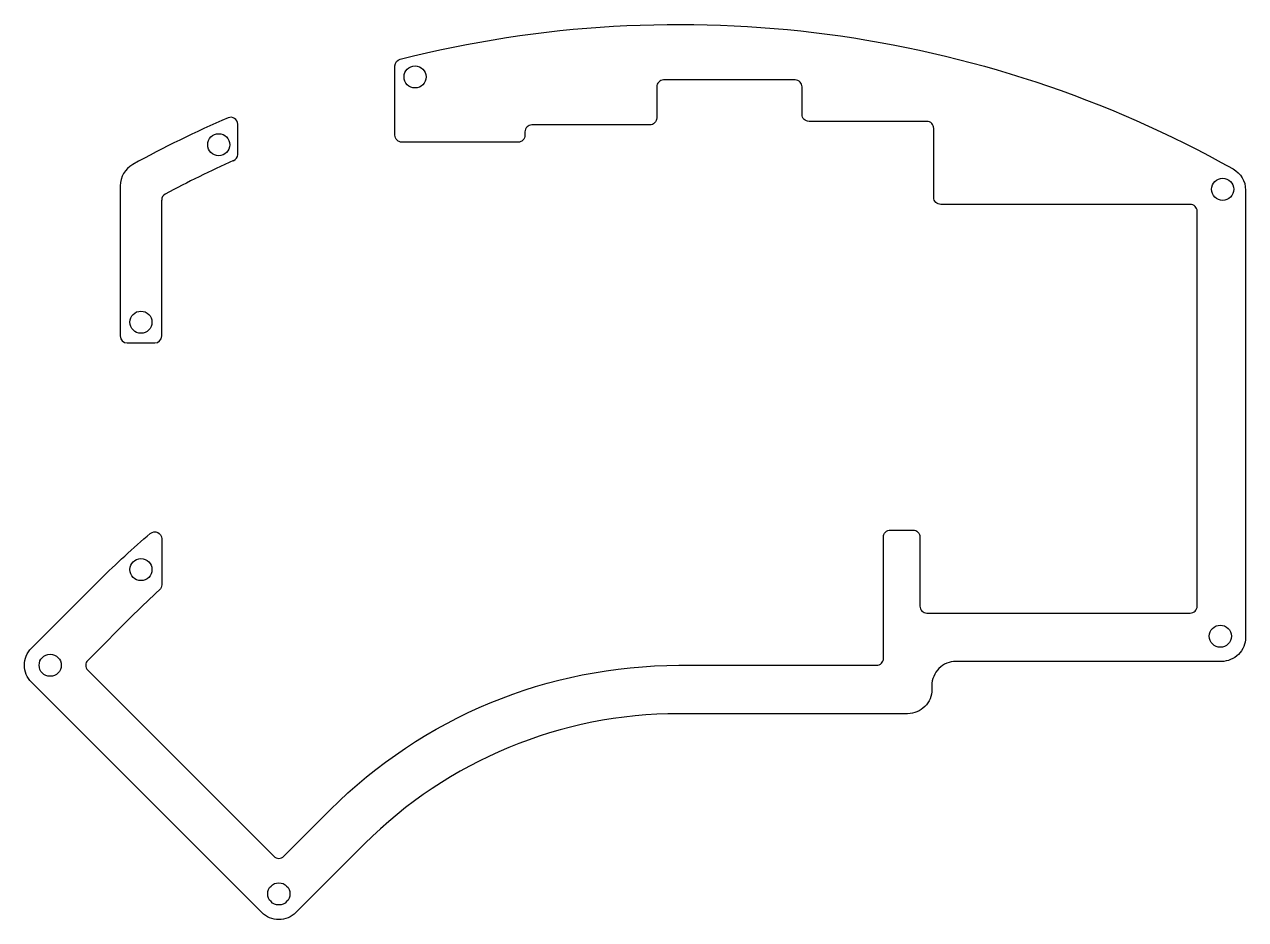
# Model space of a CAD drawing. Header units: millimetres. Extents: x -140 to 37, y -55 to 75.
import ezdxf

# ---------------------------------------------------------------- set-up
doc = ezdxf.new("R2010")
doc.units = ezdxf.units.MM
doc.layers.get('0').update_dxf_attribs({"linetype": 'CONTINUOUS'})

msp = doc.modelspace()

# ---------------------------------------------------------------- linework, layer by layer
for p, q in [((-109.22, 55.85), (-109.22, 60.22)), ((-126.23, 51.31), (-126.23, 29.57)), ((-120.23, 29.57), (-120.23, 49.23)), ((-125.23, 28.57), (-121.23, 28.57))]:
    msp.add_line(p, q)
msp.add_lwpolyline([(-120.23, 0.24), (-120.23, -6.42, -0.210689), (-120.55, -7.16, 0.011303), (-124.19, -10.64), (-130.93, -17.37, 0.414214), (-130.93, -18.79), (-103.99, -45.73, 0.414214), (-102.57, -45.73), (-95.84, -38.99, -0.198912), (-45.39, -18.09), (-16.81, -18.09, 0.414214), (-15.81, -17.09), (-15.81, 0.48, -0.414214), (-14.81, 1.48), (-11.52, 1.48, -0.414214), (-10.53, 0.48), (-10.53, -9.53, 0.414214), (-9.53, -10.53), (28.57, -10.53, 0.414214), (29.57, -9.53), (29.57, 47.62, 0.414214), (28.57, 48.62), (-7.53, 48.62, -0.414214), (-8.53, 49.62), (-8.53, 59.62, 0.414214), (-9.53, 60.62), (-26.58, 60.62, -0.414214), (-27.58, 61.62), (-27.58, 65.62, 0.414214), (-28.57, 66.62), (-47.62, 66.62, 0.414214), (-48.62, 65.62), (-48.62, 61.12, -0.414214), (-49.62, 60.12), (-66.67, 60.12, 0.414214), (-67.67, 59.13), (-67.67, 58.62, -0.414214), (-68.67, 57.62), (-85.47, 57.62, -0.414214), (-86.48, 58.62), (-86.48, 68.66, -0.343214), (-85.72, 69.63, -0.191992), (34.78, 53.75, -0.271488), (36.57, 50.69), (36.57, -14.03, -0.414214), (33.07, -17.53), (-5.31, -17.53, 0.414214), (-8.81, -21.03), (-8.81, -21.59, -0.414214), (-12.31, -25.09), (-45.39, -25.09, 0.198912), (-90.89, -43.94), (-100.81, -53.86, -0.414214), (-105.75, -53.86), (-139.06, -20.55, -0.414214), (-139.06, -15.61), (-129.14, -5.69, -0.020862), (-121.87, 1, -0.638417)], format="xyb", close=True)
for centre in [(-83.57, 67.07), (-111.97, 57.25), (33.26, 50.8), (-123.23, 31.57), (-123.23, -4.23), (32.92, -13.87), (-136.36, -18.08), (-103.28, -51.16)]:
    msp.add_circle(centre, 1.6)
for centre, radius, start, end in [((-45.39, -89.44), 164.11, 113.4237, 118.7864), ((-110.23, 60.22), 1, 0, 113.4237), ((-45.39, -89.44), 158.11, 114.0492, 118.034), ((-110.23, 55.85), 1, 294.0492, 360), ((-122.73, 51.31), 3.5, 118.7864, 180), ((-119.23, 49.23), 1, 118.034, 180), ((-125.23, 29.57), 1, 180, 270), ((-121.23, 29.57), 1, -90, 0)]:
    msp.add_arc(centre, radius, start, end)

doc.saveas('drawing.dxf')
